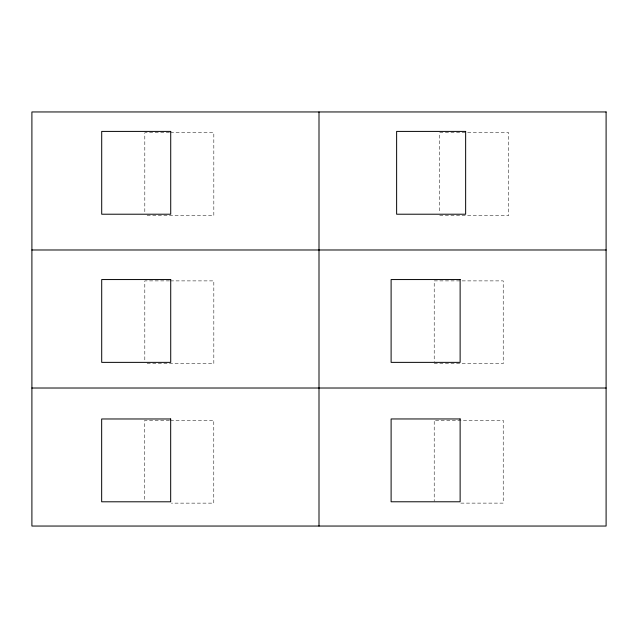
<?xml version="1.0" encoding="UTF-8"?>
<svg xmlns="http://www.w3.org/2000/svg" width="638" height="638" viewBox="0 0 638 638"><rect width="100%" height="100%" fill="white"/><g stroke="black" fill="none" stroke-linecap="round" stroke-linejoin="round"><path stroke-width="0.48" stroke-dasharray="3.19 2.39" d="M169.453 132.736L144.81 132.736L144.81 212.598M170.442 132.736L213.826 132.736L213.826 215.556L144.81 215.556M439.726 215.556L508.741 215.556L508.741 132.736L439.726 132.736L439.726 212.598M169.453 280.887L144.81 280.887L144.81 361.738M170.442 280.887L213.826 280.887L213.826 363.708L144.81 363.708M434.207 363.708L503.222 363.708L503.222 280.887L434.207 280.887L434.207 361.738M169.413 420.314L144.762 420.314L144.762 501.165M170.402 420.314L213.778 420.314L213.778 503.135L171.383 503.135M460.827 503.119L503.222 503.119L503.222 420.298L434.207 420.298L434.207 501.141"/><path stroke-width="0.96" d="M31.9 249.984L606.1 249.984M31.9 388.016L606.1 388.016M319 111.953L319 526.047M606.1 111.953L31.9 111.953L31.9 526.047L606.1 526.047L606.1 111.953M170.721 131.404L101.705 131.404L101.705 214.216L170.721 214.216L170.721 131.404M465.644 131.404L396.629 131.404L396.629 214.216L465.644 214.216L465.644 131.404M170.721 279.556L101.705 279.556L101.705 362.368L170.721 362.368L170.721 279.556M460.126 279.556L391.11 279.556L391.11 362.368L460.126 362.368L460.126 279.556M170.681 418.975L101.665 418.975L101.665 501.795L170.681 501.795L170.681 418.975M460.126 418.959L391.11 418.959L391.11 501.779L460.126 501.779L460.126 418.959"/></g></svg>
